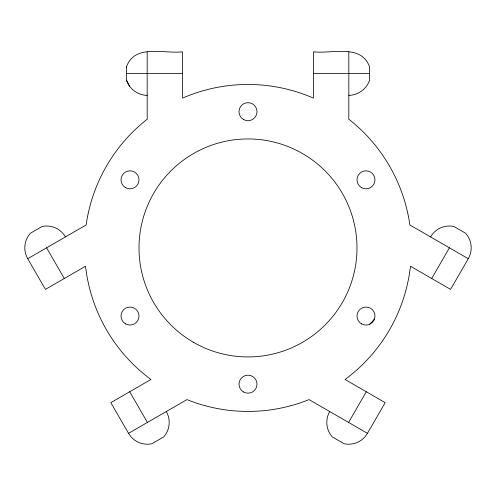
<?xml version="1.0" encoding="UTF-8"?>
<svg xmlns="http://www.w3.org/2000/svg" width="496" height="496" viewBox="0 0 496 496"><rect width="100%" height="100%" fill="white"/><g stroke="black" fill="none" stroke-linecap="round" stroke-linejoin="round"><path stroke-width="0.74" d="M126.48 66.941C134.658 43.375 164.61 54.219 182.609 51.782L182.609 98.103A163.488 163.488 0 0 1 313.391 98.103L313.391 51.782C331.421 54.207 361.094 43.431 369.52 66.768L369.52 80.389C366.476 89.106 358.044 95.207 348.818 95.381M348.595 422.431L366.302 391.753M431.7 278.485L449.407 247.808M329.716 411.531A21.799 21.799 0 0 0 332.339 436.957L344.137 443.765A21.799 21.799 0 0 0 367.468 433.33L385.181 402.653L345.067 379.49A163.488 163.488 0 0 0 410.459 266.228L450.573 289.385L468.286 258.707A21.799 21.799 0 0 0 465.663 233.281L453.865 226.474A21.799 21.799 0 0 0 430.528 236.914M369.749 324.223L374.424 319.17M166.284 411.531A21.799 21.799 0 0 1 163.661 436.957L151.863 443.765A21.799 21.799 0 0 1 128.532 433.33L110.819 402.653L150.933 379.49A163.488 163.488 0 0 1 85.541 266.228L45.427 289.385L27.714 258.707L86.137 224.979A163.488 163.488 0 0 1 147.182 119.238L147.182 51.782M128.532 433.33L186.949 399.602A163.488 163.488 0 0 0 309.051 399.602L367.468 433.33M126.48 73.582L182.609 73.582M313.391 73.582L369.52 73.582M147.182 95.381C137.907 95.207 129.4 89.051 126.48 80.222L129.586 86.143M468.286 258.707L409.863 224.979A163.488 163.488 0 0 0 348.818 119.238L348.818 51.782M46.593 247.808L64.3 278.485M129.698 391.753L147.405 422.431M126.48 66.774L126.48 80.389M27.714 258.707A21.799 21.799 0 0 1 30.337 233.281L42.135 226.474A21.799 21.799 0 0 1 65.472 236.914M125.519 323.845A8.99 8.99 0 0 0 139.004 316.057A8.99 8.99 0 0 0 125.519 308.27A8.99 8.99 0 0 0 125.519 323.845M361.491 323.845A8.99 8.99 0 0 0 374.976 316.057A8.99 8.99 0 0 0 361.491 308.27A8.99 8.99 0 0 0 361.491 323.845M243.505 119.486A8.99 8.99 0 0 0 256.99 111.699A8.99 8.99 0 0 0 243.505 103.912A8.99 8.99 0 0 0 243.505 119.486M193.502 342.327A108.99 108.99 0 0 0 356.99 247.938A108.99 108.99 0 0 0 193.502 153.549A108.99 108.99 0 0 0 193.502 342.327M361.491 187.606A8.99 8.99 0 0 0 374.976 179.819A8.99 8.99 0 0 0 361.491 172.031A8.99 8.99 0 0 0 361.491 187.606M243.505 391.964A8.99 8.99 0 0 0 256.99 384.177A8.99 8.99 0 0 0 243.505 376.39A8.99 8.99 0 0 0 243.505 391.964M125.519 187.606A8.99 8.99 0 0 0 139.004 179.819A8.99 8.99 0 0 0 125.519 172.031A8.99 8.99 0 0 0 125.519 187.606"/></g></svg>
